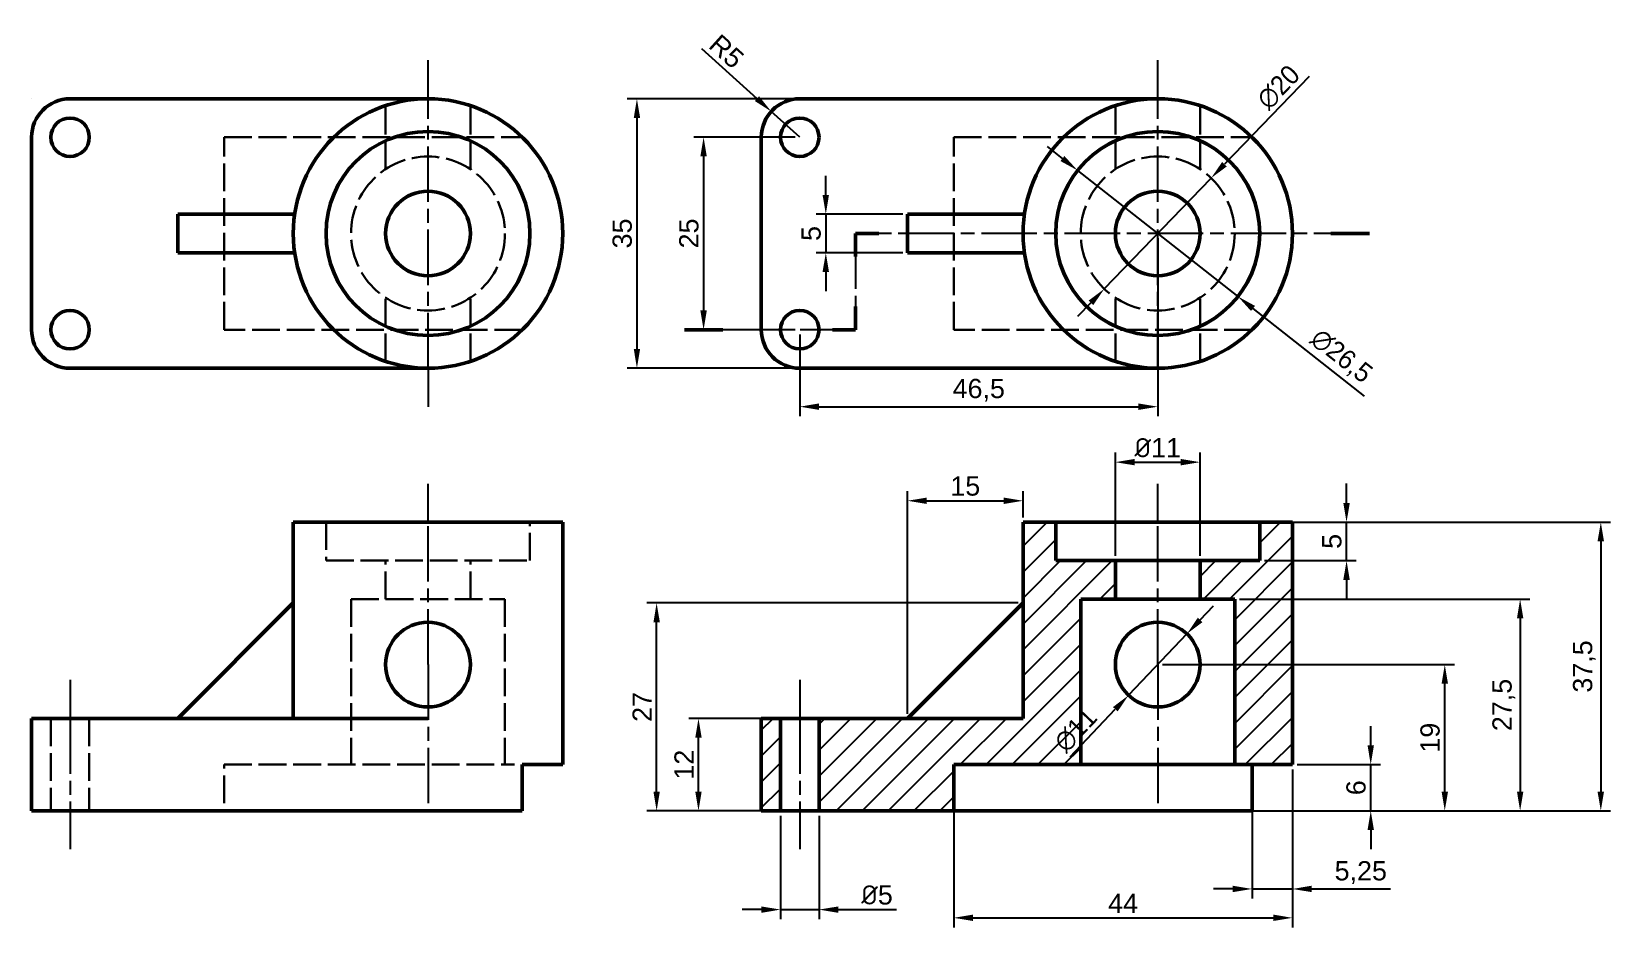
# Model space of a CAD drawing. Header units: millimetres. Extents: x 145 to 350, y 96 to 212.
import ezdxf

# ---------------------------------------------------------------- set-up
doc = ezdxf.new("R2010")
doc.units = ezdxf.units.MM
doc.header["$LTSCALE"] = 0.3
doc.linetypes.add('ACAD_ISO02W100', pattern=[15, 12, -3])
doc.linetypes.add('ACAD_ISO08W100', pattern=[36, 24, -3, 6, -3])
doc.layers.get('0').update_dxf_attribs({"lineweight": 50})
for name, color, linetype, lineweight, plot in [('central', 1, 'ACAD_ISO08W100', 25, False), ('hidden', 2, 'ACAD_ISO02W100', 30, False), ('section', 4, 'ACAD_ISO08W100', 25, False)]:
    doc.layers.add(name, color=color, linetype=linetype, lineweight=lineweight, plot=plot)
doc.styles.get("Standard").update_dxf_attribs({"font": 'arial.ttf'})
doc.dimstyles.new('ISO-25', dxfattribs={"dimtxt": 2.5, "dimasz": 2.5, "dimexe": 1.25, "dimexo": 0.625, "dimtad": 1, "dimtxsty": 'Standard', "dimcen": 2.5, "dimadec": 0, "dimazin": 0, "dimtfac": 1, "dimtmove": 0, "dimatfit": 3, "dimfxl": 1, "dimarcsym": 0})

# ---------------------------------------------------------------- blocks, each defined once
blk = doc.blocks.new('*D3')
at = {"layer": 'Defpoints', "color": 0, "lineweight": -2, "transparency": 16777216}
for p, q in [((240.66, 123.26), (230.19, 123.26)), ((231.44, 113.76), (231.44, 120.76)), ((240.66, 111.26), (230.19, 111.26))]:
    blk.add_line(p, q, dxfattribs=at)
at = {"layer": 'Defpoints', "color": 0, "transparency": 16777216}
for p in [(231.44, 123.26), (241.29, 123.26), (241.29, 111.26)]:
    blk.add_point(p, dxfattribs=at)
for points in [[(231.02, 120.76), (231.85, 120.76), (231.44, 123.26)], [(231.02, 113.76), (231.85, 113.76), (231.44, 111.26)]]:
    blk.add_solid(points, dxfattribs=at)
at = {"layer": 'Defpoints', "color": 0, "transparency": 16777216, "insert": (229.56, 117.26), "char_height": 2.5, "attachment_point": 5, "rotation": 90}
blk.add_mtext('12', dxfattribs=at)
blk = doc.blocks.new('*D4')
at = {"layer": 'Defpoints', "color": 0, "lineweight": -2, "transparency": 16777216}
for p, q in [((272.98, 138.26), (224.75, 138.26)), ((226, 113.76), (226, 135.76)), ((238.98, 111.26), (224.75, 111.26))]:
    blk.add_line(p, q, dxfattribs=at)
at = {"layer": 'Defpoints', "color": 0, "transparency": 16777216}
for p in [(226, 138.26), (273.6, 138.26), (239.6, 111.26)]:
    blk.add_point(p, dxfattribs=at)
for points in [[(225.59, 135.76), (226.42, 135.76), (226, 138.26)], [(225.59, 113.76), (226.42, 113.76), (226, 111.26)]]:
    blk.add_solid(points, dxfattribs=at)
at = {"layer": 'Defpoints', "color": 0, "transparency": 16777216, "insert": (224.12, 124.76), "char_height": 2.5, "attachment_point": 5, "rotation": 90}
blk.add_mtext('27', dxfattribs=at)
blk = doc.blocks.new('*D5')
at = {"layer": 'Defpoints', "color": 0, "lineweight": -2, "transparency": 16777216}
for p, q in [((278.72, 196), (276.76, 197.54)), ((280.69, 194.45), (301.52, 178.07)), ((317.95, 165.14), (303.48, 176.52))]:
    blk.add_line(p, q, dxfattribs=at)
at = {"layer": 'Defpoints', "color": 0, "transparency": 16777216}
for p in [(280.69, 194.45), (301.52, 178.07)]:
    blk.add_point(p, dxfattribs=at)
for points in [[(278.98, 196.32), (278.46, 195.67), (280.69, 194.45)], [(303.74, 176.85), (303.22, 176.19), (301.52, 178.07)]]:
    blk.add_solid(points, dxfattribs=at)
at = {"layer": 'Defpoints', "color": 0, "transparency": 16777216, "insert": (314.89, 170.24), "char_height": 2.5, "attachment_point": 5, "rotation": 321.8121}
blk.add_mtext('{\\fGulim|b0|i0|c136|p0;∅26,5}', dxfattribs=at)
blk = doc.blocks.new('*D6')
at = {"layer": 'Defpoints', "color": 0, "lineweight": -2, "transparency": 16777216}
for p, q in [((310.77, 206.67), (299.77, 195.26)), ((284.16, 179.06), (298.04, 193.46)), ((282.43, 177.26), (280.69, 175.46))]:
    blk.add_line(p, q, dxfattribs=at)
at = {"layer": 'Defpoints', "color": 0, "transparency": 16777216}
for p in [(298.04, 193.46), (284.16, 179.06)]:
    blk.add_point(p, dxfattribs=at)
for points in [[(299.47, 195.55), (300.07, 194.97), (298.04, 193.46)], [(282.13, 177.55), (282.73, 176.97), (284.16, 179.06)]]:
    blk.add_solid(points, dxfattribs=at)
at = {"layer": 'Defpoints', "color": 0, "transparency": 16777216, "insert": (306.79, 205.25), "char_height": 2.5, "attachment_point": 5, "rotation": 46.0699}
blk.add_mtext('{\\fGulim|b0|i0|c136|p0;∅20}', dxfattribs=at)
blk = doc.blocks.new('*D7')
at = {"layer": 'Defpoints', "color": 0, "lineweight": -2, "transparency": 16777216}
for p, q in [((296.61, 136.06), (298.33, 137.87)), ((294.89, 134.25), (287.31, 126.27)), ((279.73, 118.28), (285.59, 124.46))]:
    blk.add_line(p, q, dxfattribs=at)
at = {"layer": 'Defpoints', "color": 0, "transparency": 16777216}
for p in [(294.89, 134.25), (287.31, 126.27)]:
    blk.add_point(p, dxfattribs=at)
for points in [[(296.31, 136.35), (296.91, 135.77), (294.89, 134.25)], [(285.29, 124.74), (285.89, 124.17), (287.31, 126.27)]]:
    blk.add_solid(points, dxfattribs=at)
at = {"layer": 'Defpoints', "color": 0, "transparency": 16777216, "insert": (280.44, 121.76), "char_height": 2.5, "attachment_point": 5, "rotation": 46.4823}
blk.add_mtext('{\\fGulim|b0|i0|c129|p0;∅11}', dxfattribs=at)
blk = doc.blocks.new('*D8')
at = {"layer": 'Defpoints', "color": 0, "lineweight": -2, "transparency": 16777216}
for p, q in [((285.6, 144.38), (285.6, 157.8)), ((288.1, 156.55), (294.1, 156.55)), ((296.6, 144.38), (296.6, 157.8))]:
    blk.add_line(p, q, dxfattribs=at)
at = {"layer": 'Defpoints', "color": 0, "transparency": 16777216}
for p in [(296.6, 156.55), (285.6, 143.76), (296.6, 143.76)]:
    blk.add_point(p, dxfattribs=at)
for points in [[(288.1, 156.97), (288.1, 156.14), (285.6, 156.55)], [(294.1, 156.97), (294.1, 156.14), (296.6, 156.55)]]:
    blk.add_solid(points, dxfattribs=at)
at = {"layer": 'Defpoints', "color": 0, "transparency": 16777216, "insert": (291.1, 158.43), "char_height": 2.5, "attachment_point": 5}
blk.add_mtext('{\\fISOCPEUR|b0|i0|c0|p34;%%C}11', dxfattribs=at)
blk = doc.blocks.new('*D9')
at = {"layer": 'Defpoints', "color": 0, "lineweight": -2, "transparency": 16777216}
for p, q in [((242.1, 110.63), (242.1, 97.18)), ((247.1, 110.63), (247.1, 97.18)), ((239.6, 98.43), (237.1, 98.43)), ((242.1, 98.43), (247.1, 98.43)), ((249.6, 98.43), (257.15, 98.43))]:
    blk.add_line(p, q, dxfattribs=at)
at = {"layer": 'Defpoints', "color": 0, "transparency": 16777216}
for p in [(242.1, 111.26), (247.1, 111.26), (247.1, 98.43)]:
    blk.add_point(p, dxfattribs=at)
for points in [[(239.6, 98.84), (239.6, 98.01), (242.1, 98.43)], [(249.6, 98.84), (249.6, 98.01), (247.1, 98.43)]]:
    blk.add_solid(points, dxfattribs=at)
at = {"layer": 'Defpoints', "color": 0, "transparency": 16777216, "insert": (254.63, 100.32), "char_height": 2.5, "attachment_point": 5}
blk.add_mtext('{\\fISOCPEUR|b0|i0|c0|p34;%%C}5', dxfattribs=at)
blk = doc.blocks.new('*D10')
at = {"layer": 'Defpoints', "color": 0, "lineweight": -2, "transparency": 16777216}
for p, q in [((231.84, 210.28), (239.03, 203.78)), ((244.6, 198.76), (240.89, 202.11))]:
    blk.add_line(p, q, dxfattribs=at)
at = {"layer": 'Defpoints', "color": 0, "transparency": 16777216}
for p in [(240.89, 202.11), (244.6, 198.76)]:
    blk.add_point(p, dxfattribs=at)
blk.add_solid([(239.31, 204.09), (238.75, 203.47), (240.89, 202.11)], dxfattribs=at)
at = {"layer": 'Defpoints', "color": 0, "transparency": 16777216, "insert": (235.08, 209.91), "char_height": 2.5, "attachment_point": 5, "rotation": 317.9344}
blk.add_mtext('R5', dxfattribs=at)
blk = doc.blocks.new('*D11')
at = {"layer": 'Defpoints', "color": 0, "lineweight": -2, "transparency": 16777216}
for p, q in [((258.6, 123.88), (258.6, 152.79)), ((273.6, 149.38), (273.6, 152.79)), ((261.1, 151.54), (271.1, 151.54))]:
    blk.add_line(p, q, dxfattribs=at)
at = {"layer": 'Defpoints', "color": 0, "transparency": 16777216}
for p in [(273.6, 151.54), (273.6, 148.76), (258.6, 123.26)]:
    blk.add_point(p, dxfattribs=at)
for points in [[(261.1, 151.95), (261.1, 151.12), (258.6, 151.54)], [(271.1, 151.95), (271.1, 151.12), (273.6, 151.54)]]:
    blk.add_solid(points, dxfattribs=at)
at = {"layer": 'Defpoints', "color": 0, "transparency": 16777216, "insert": (266.1, 153.44), "char_height": 2.5, "attachment_point": 5}
blk.add_mtext('15', dxfattribs=at)
blk = doc.blocks.new('*D12')
at = {"layer": 'Defpoints', "color": 0, "lineweight": -2, "transparency": 16777216}
for p, q in [((315.63, 151.26), (315.63, 153.76)), ((304.98, 148.76), (316.88, 148.76)), ((315.63, 143.76), (315.63, 148.76)), ((304.98, 143.76), (316.88, 143.76)), ((315.63, 141.26), (315.63, 138.76))]:
    blk.add_line(p, q, dxfattribs=at)
at = {"layer": 'Defpoints', "color": 0, "transparency": 16777216}
for p in [(304.35, 148.76), (315.63, 148.76), (304.35, 143.76)]:
    blk.add_point(p, dxfattribs=at)
for points in [[(315.21, 151.26), (316.05, 151.26), (315.63, 148.76)], [(315.21, 141.26), (316.05, 141.26), (315.63, 143.76)]]:
    blk.add_solid(points, dxfattribs=at)
at = {"layer": 'Defpoints', "color": 0, "transparency": 16777216, "insert": (313.73, 146.26), "char_height": 2.5, "attachment_point": 5, "rotation": 90}
blk.add_mtext('5', dxfattribs=at)
blk = doc.blocks.new('*D13')
at = {"layer": 'Defpoints', "color": 0, "lineweight": -2, "transparency": 16777216}
for p, q in [((318.77, 119.76), (318.77, 122.26)), ((309.23, 117.26), (320.02, 117.26)), ((318.77, 111.26), (318.77, 117.26)), ((265.23, 111.26), (320.02, 111.26)), ((318.77, 108.76), (318.77, 106.26))]:
    blk.add_line(p, q, dxfattribs=at)
at = {"layer": 'Defpoints', "color": 0, "transparency": 16777216}
for p in [(308.6, 117.26), (318.77, 117.26), (264.6, 111.26)]:
    blk.add_point(p, dxfattribs=at)
for points in [[(318.36, 119.76), (319.19, 119.76), (318.77, 117.26)], [(318.36, 108.76), (319.19, 108.76), (318.77, 111.26)]]:
    blk.add_solid(points, dxfattribs=at)
at = {"layer": 'Defpoints', "color": 0, "transparency": 16777216, "insert": (316.87, 114.26), "char_height": 2.5, "attachment_point": 5, "rotation": 90}
blk.add_mtext('6', dxfattribs=at)
blk = doc.blocks.new('*D14')
at = {"layer": 'Defpoints', "color": 0, "lineweight": -2, "transparency": 16777216}
for p, q in [((264.6, 116.63), (264.6, 96.11)), ((308.6, 116.63), (308.6, 96.11)), ((267.1, 97.36), (306.1, 97.36))]:
    blk.add_line(p, q, dxfattribs=at)
at = {"layer": 'Defpoints', "color": 0, "transparency": 16777216}
for p in [(264.6, 117.26), (308.6, 117.26), (308.6, 97.36)]:
    blk.add_point(p, dxfattribs=at)
for points in [[(267.1, 97.78), (267.1, 96.95), (264.6, 97.36)], [(306.1, 97.78), (306.1, 96.95), (308.6, 97.36)]]:
    blk.add_solid(points, dxfattribs=at)
at = {"layer": 'Defpoints', "color": 0, "transparency": 16777216, "insert": (286.6, 99.24), "char_height": 2.5, "attachment_point": 5}
blk.add_mtext('44', dxfattribs=at)
blk = doc.blocks.new('*D15')
at = {"layer": 'Defpoints', "color": 0, "lineweight": -2, "transparency": 16777216}
for p, q in [((303.35, 116.63), (303.35, 99.86)), ((308.6, 116.63), (308.6, 99.86)), ((300.85, 101.11), (298.35, 101.11)), ((303.35, 101.11), (308.6, 101.11)), ((311.1, 101.11), (321.36, 101.11))]:
    blk.add_line(p, q, dxfattribs=at)
at = {"layer": 'Defpoints', "color": 0, "transparency": 16777216}
for p in [(303.35, 117.26), (308.6, 117.26), (308.6, 101.11)]:
    blk.add_point(p, dxfattribs=at)
for points in [[(300.85, 101.53), (300.85, 100.7), (303.35, 101.11)], [(311.1, 101.53), (311.1, 100.7), (308.6, 101.11)]]:
    blk.add_solid(points, dxfattribs=at)
at = {"layer": 'Defpoints', "color": 0, "transparency": 16777216, "insert": (317.48, 103.24), "char_height": 2.5, "attachment_point": 5}
blk.add_mtext('5,25', dxfattribs=at)
blk = doc.blocks.new('*D16')
at = {"layer": 'Defpoints', "color": 0, "lineweight": -2, "transparency": 16777216}
for p, q in [((291.73, 130.26), (329.64, 130.26)), ((328.39, 113.76), (328.39, 127.76)), ((309.23, 111.26), (329.64, 111.26))]:
    blk.add_line(p, q, dxfattribs=at)
at = {"layer": 'Defpoints', "color": 0, "transparency": 16777216}
for p in [(291.1, 130.26), (328.39, 130.26), (308.6, 111.26)]:
    blk.add_point(p, dxfattribs=at)
for points in [[(327.98, 127.76), (328.81, 127.76), (328.39, 130.26)], [(327.98, 113.76), (328.81, 113.76), (328.39, 111.26)]]:
    blk.add_solid(points, dxfattribs=at)
at = {"layer": 'Defpoints', "color": 0, "transparency": 16777216, "insert": (326.49, 120.76), "char_height": 2.5, "attachment_point": 5, "rotation": 90}
blk.add_mtext('19', dxfattribs=at)
blk = doc.blocks.new('*D17')
at = {"layer": 'Defpoints', "color": 0, "lineweight": -2, "transparency": 16777216}
for p, q in [((301.73, 138.76), (339.43, 138.76)), ((338.18, 136.26), (338.18, 113.76)), ((301.73, 111.26), (339.43, 111.26))]:
    blk.add_line(p, q, dxfattribs=at)
at = {"layer": 'Defpoints', "color": 0, "transparency": 16777216}
for p in [(301.1, 138.76), (301.1, 111.26), (338.18, 111.26)]:
    blk.add_point(p, dxfattribs=at)
for points in [[(337.77, 136.26), (338.6, 136.26), (338.18, 138.76)], [(337.77, 113.76), (338.6, 113.76), (338.18, 111.26)]]:
    blk.add_solid(points, dxfattribs=at)
at = {"layer": 'Defpoints', "color": 0, "transparency": 16777216, "insert": (336.06, 125.01), "char_height": 2.5, "attachment_point": 5, "rotation": 90}
blk.add_mtext('27,5', dxfattribs=at)
blk = doc.blocks.new('*D18')
at = {"layer": 'Defpoints', "color": 0, "lineweight": -2, "transparency": 16777216}
for p, q in [((309.23, 148.76), (349.91, 148.76)), ((348.66, 146.26), (348.66, 113.76)), ((309.23, 111.26), (349.91, 111.26))]:
    blk.add_line(p, q, dxfattribs=at)
at = {"layer": 'Defpoints', "color": 0, "transparency": 16777216}
for p in [(308.6, 148.76), (308.6, 111.26), (348.66, 111.26)]:
    blk.add_point(p, dxfattribs=at)
for points in [[(348.24, 146.26), (349.08, 146.26), (348.66, 148.76)], [(348.24, 113.76), (349.08, 113.76), (348.66, 111.26)]]:
    blk.add_solid(points, dxfattribs=at)
at = {"layer": 'Defpoints', "color": 0, "transparency": 16777216, "insert": (346.53, 130.01), "char_height": 2.5, "attachment_point": 5, "rotation": 90}
blk.add_mtext('37,5', dxfattribs=at)
blk = doc.blocks.new('*D19')
at = {"layer": 'Defpoints', "color": 0, "lineweight": -2, "transparency": 16777216}
for p, q in [((243.98, 203.76), (222.19, 203.76)), ((223.44, 201.26), (223.44, 171.26)), ((243.98, 168.76), (222.19, 168.76))]:
    blk.add_line(p, q, dxfattribs=at)
at = {"layer": 'Defpoints', "color": 0, "transparency": 16777216}
for p in [(244.6, 203.76), (223.44, 168.76), (244.6, 168.76)]:
    blk.add_point(p, dxfattribs=at)
for points in [[(223.03, 201.26), (223.86, 201.26), (223.44, 203.76)], [(223.03, 171.26), (223.86, 171.26), (223.44, 168.76)]]:
    blk.add_solid(points, dxfattribs=at)
at = {"layer": 'Defpoints', "color": 0, "transparency": 16777216, "insert": (221.54, 186.26), "char_height": 2.5, "attachment_point": 5, "rotation": 90}
blk.add_mtext('35', dxfattribs=at)
blk = doc.blocks.new('*D20')
at = {"layer": 'Defpoints', "color": 0, "lineweight": -2, "transparency": 16777216}
for p, q in [((243.98, 198.76), (230.85, 198.76)), ((232.1, 196.26), (232.1, 176.26)), ((243.98, 173.76), (230.85, 173.76))]:
    blk.add_line(p, q, dxfattribs=at)
at = {"layer": 'Defpoints', "color": 0, "transparency": 16777216}
for p in [(244.6, 198.76), (232.1, 173.76), (244.6, 173.76)]:
    blk.add_point(p, dxfattribs=at)
for points in [[(231.68, 196.26), (232.52, 196.26), (232.1, 198.76)], [(231.68, 176.26), (232.52, 176.26), (232.1, 173.76)]]:
    blk.add_solid(points, dxfattribs=at)
at = {"layer": 'Defpoints', "color": 0, "transparency": 16777216, "insert": (230.2, 186.26), "char_height": 2.5, "attachment_point": 5, "rotation": 90}
blk.add_mtext('25', dxfattribs=at)
blk = doc.blocks.new('*D21')
at = {"layer": 'Defpoints', "color": 0, "lineweight": -2, "transparency": 16777216}
for p, q in [((291.1, 185.63), (291.1, 162.51)), ((244.6, 173.13), (244.6, 162.51)), ((247.1, 163.76), (288.6, 163.76))]:
    blk.add_line(p, q, dxfattribs=at)
at = {"layer": 'Defpoints', "color": 0, "transparency": 16777216}
for p in [(291.1, 186.26), (244.6, 173.76), (291.1, 163.76)]:
    blk.add_point(p, dxfattribs=at)
for points in [[(247.1, 164.18), (247.1, 163.34), (244.6, 163.76)], [(288.6, 164.18), (288.6, 163.34), (291.1, 163.76)]]:
    blk.add_solid(points, dxfattribs=at)
at = {"layer": 'Defpoints', "color": 0, "transparency": 16777216, "insert": (267.85, 165.89), "char_height": 2.5, "attachment_point": 5}
blk.add_mtext('46,5', dxfattribs=at)
blk = doc.blocks.new('*D22')
at = {"layer": 'Defpoints', "color": 0, "lineweight": -2, "transparency": 16777216}
for p, q in [((247.98, 191.26), (247.98, 193.76)), ((257.98, 188.76), (246.73, 188.76)), ((247.98, 188.76), (247.98, 183.76)), ((257.98, 183.76), (246.73, 183.76)), ((247.98, 181.26), (247.98, 178.76))]:
    blk.add_line(p, q, dxfattribs=at)
at = {"layer": 'Defpoints', "color": 0, "transparency": 16777216}
for p in [(258.6, 188.76), (247.98, 183.76), (258.6, 183.76)]:
    blk.add_point(p, dxfattribs=at)
for points in [[(247.56, 191.26), (248.39, 191.26), (247.98, 188.76)], [(247.56, 181.26), (248.39, 181.26), (247.98, 183.76)]]:
    blk.add_solid(points, dxfattribs=at)
at = {"layer": 'Defpoints', "color": 0, "transparency": 16777216, "insert": (246.08, 186.26), "char_height": 2.5, "attachment_point": 5, "rotation": 90}
blk.add_mtext('5', dxfattribs=at)

msp = doc.modelspace()

# ---------------------------------------------------------------- hatches: boundary and pattern name
at = {"layer": 'section'}
h = msp.add_hatch(dxfattribs=at)
h.set_pattern_fill('ANSI31', color=256, scale=0.75)
h.paths.add_polyline_path([(264.601, 117.259), (281.101, 117.259), (281.101, 138.759), (285.601, 138.759), (285.601, 143.759), (277.851, 143.759), (277.851, 148.759), (273.601, 148.759), (273.601, 123.259), (247.101, 123.259), (247.101, 111.259), (264.601, 111.259)])
h.paths.add_polyline_path([(308.601, 130.259), (308.601, 148.759), (304.351, 148.759), (304.351, 143.759), (296.601, 143.759), (296.601, 138.759), (301.101, 138.759), (301.101, 117.259), (303.349, 117.259), (308.601, 117.259)])
h.paths.add_polyline_path([(242.101, 123.259), (239.601, 123.259), (239.601, 111.259), (242.101, 111.259)])

# ---------------------------------------------------------------- linework, layer by layer
for p, q in [((144.8, 203.759), (144.8, 203.759)), ((144.8, 203.759), (144.8, 203.759)), ((149.8, 203.759), (196.3, 203.759)), ((239.601, 203.759), (239.601, 203.759)), ((239.601, 203.759), (239.601, 203.759)), ((244.601, 203.759), (291.101, 203.759)), ((144.8, 173.759), (144.8, 198.759)), ((239.601, 173.759), (239.601, 198.759)), ((178.8, 188.759), (163.8, 188.759)), ((163.8, 188.759), (163.8, 183.759)), ((273.601, 188.759), (258.601, 188.759)), ((258.601, 188.759), (258.601, 183.759)), ((251.848, 186.259), (254.848, 186.259)), ((251.848, 186.259), (251.848, 183.259)), ((318.601, 186.259), (313.601, 186.259)), ((178.8, 183.759), (163.8, 183.759)), ((273.601, 183.759), (258.601, 183.759)), ((251.848, 173.759), (251.848, 176.759)), ((229.601, 173.759), (234.601, 173.759)), ((251.848, 173.759), (248.848, 173.759)), ((149.8, 168.759), (196.3, 168.759)), ((244.601, 168.759), (291.101, 168.759)), ((178.8, 148.759), (178.8, 123.259)), ((178.8, 148.759), (213.8, 148.759)), ((213.8, 148.759), (213.8, 117.259)), ((273.601, 148.759), (308.601, 148.759)), ((273.601, 148.759), (273.601, 123.259)), ((277.851, 148.759), (277.851, 143.759)), ((304.351, 143.759), (304.351, 148.759)), ((308.601, 148.759), (308.601, 117.259)), ((277.851, 143.759), (304.351, 143.759)), ((285.601, 138.759), (285.601, 143.759)), ((296.601, 138.759), (296.601, 143.759)), ((178.8, 138.259), (163.8, 123.259)), ((178.8, 123.259), (178.8, 138.259)), ((273.601, 138.259), (258.601, 123.259)), ((273.601, 123.259), (273.601, 138.259)), ((281.101, 138.759), (301.101, 138.759)), ((281.101, 138.759), (281.101, 117.259)), ((301.101, 138.759), (301.101, 117.259)), ((213.8, 117.259), (213.8, 130.259)), ((308.601, 117.259), (308.601, 130.259)), ((144.8, 111.259), (144.8, 123.259)), ((144.8, 111.259), (144.8, 123.259)), ((144.8, 123.259), (191.3, 123.259)), ((191.3, 123.259), (196.3, 123.259)), ((239.601, 111.259), (239.601, 123.259)), ((239.601, 111.259), (239.601, 123.259)), ((239.601, 123.259), (273.601, 123.259)), ((242.101, 123.259), (242.101, 111.259)), ((247.101, 123.259), (247.101, 111.259)), ((208.547, 117.259), (208.547, 111.259)), ((213.8, 117.259), (208.547, 117.259)), ((264.601, 111.259), (264.601, 117.259)), ((264.601, 117.259), (303.349, 117.259)), ((303.349, 117.259), (303.349, 111.259)), ((308.601, 117.259), (303.349, 117.259)), ((208.547, 111.259), (144.8, 111.259)), ((208.547, 111.259), (169.8, 111.259)), ((303.349, 111.259), (239.601, 111.259)), ((303.349, 111.259), (264.601, 111.259))]:
    msp.add_line(p, q)
for centre, radius in [((196.3, 186.259), 17.5), ((291.101, 186.259), 17.5), ((149.8, 198.759), 2.5), ((244.601, 198.759), 2.5), ((196.3, 186.259), 13.25), ((291.101, 186.259), 13.25), ((196.3, 186.259), 5.5), ((291.101, 186.259), 5.5), ((149.8, 173.759), 2.5), ((244.601, 173.759), 2.5), ((196.3, 130.259), 5.5), ((291.101, 130.259), 5.5)]:
    msp.add_circle(centre, radius)
for centre, start, end in [((149.8, 198.759), 90, 180), ((244.601, 198.759), 90, 180), ((149.8, 173.759), 180, 270), ((244.601, 173.759), 180, 270)]:
    msp.add_arc(centre, 5, start, end)
at = {"layer": 'central'}
for p, q in [((196.3, 203.759), (196.3, 208.759)), ((291.101, 203.759), (291.101, 208.759)), ((196.3, 168.759), (196.3, 203.759)), ((291.101, 168.759), (291.101, 203.759)), ((196.3, 168.759), (196.3, 163.759)), ((291.101, 168.759), (291.101, 163.759)), ((196.3, 148.759), (196.3, 153.759)), ((291.101, 148.759), (291.101, 153.759)), ((196.3, 130.259), (196.3, 148.759)), ((291.101, 130.259), (291.101, 148.759)), ((196.3, 130.259), (196.3, 117.259)), ((291.101, 130.259), (291.101, 117.259)), ((149.8, 128.259), (149.8, 123.259)), ((244.601, 128.259), (244.601, 123.259)), ((149.8, 123.259), (149.8, 111.259)), ((244.601, 123.259), (244.601, 111.259)), ((196.3, 117.259), (196.3, 112.259)), ((291.101, 117.259), (291.101, 112.259)), ((149.8, 111.259), (149.8, 106.259)), ((244.601, 111.259), (244.601, 106.259))]:
    msp.add_line(p, q, dxfattribs=at)
at = {"layer": 'hidden'}
for p, q in [((190.8, 194.61), (190.8, 202.872)), ((201.8, 194.61), (201.8, 202.872)), ((285.601, 194.61), (285.601, 202.872)), ((296.601, 194.61), (296.601, 202.872)), ((169.8, 198.759), (208.547, 198.759)), ((169.8, 173.759), (169.8, 198.759)), ((264.601, 173.759), (264.601, 198.759)), ((264.601, 198.759), (303.349, 198.759)), ((190.8, 169.645), (190.8, 177.907)), ((201.8, 169.645), (201.8, 177.907)), ((285.601, 169.645), (285.601, 177.907)), ((296.601, 169.645), (296.601, 177.907)), ((208.547, 173.759), (169.8, 173.759)), ((303.349, 173.759), (264.601, 173.759)), ((183.05, 148.759), (183.05, 143.759)), ((209.55, 143.759), (209.55, 148.759)), ((183.05, 143.759), (209.55, 143.759)), ((190.8, 138.759), (190.8, 143.759)), ((201.8, 138.759), (201.8, 143.759)), ((186.3, 138.759), (206.3, 138.759)), ((186.3, 138.759), (186.3, 117.259)), ((206.3, 138.759), (206.3, 117.259)), ((147.3, 123.259), (147.3, 111.259)), ((152.3, 123.259), (152.3, 111.259)), ((169.8, 112.259), (169.8, 117.259)), ((169.8, 117.259), (207.547, 117.259))]:
    msp.add_line(p, q, dxfattribs=at)
for centre in [(196.3, 186.259), (291.101, 186.259)]:
    msp.add_circle(centre, 10, dxfattribs=at)
at = {"layer": 'section'}
for p, q in [((318.601, 186.259), (251.848, 186.259)), ((251.848, 186.259), (251.848, 173.759)), ((239.601, 173.759), (229.601, 173.759)), ((251.848, 173.759), (239.601, 173.759))]:
    msp.add_line(p, q, dxfattribs=at)
for points in [[(316.101, 186.259, 0, 2, 0), (316.101, 183.259, 0, 0, 0), (316.101, 180.259, 0, 0, 0)], [(232.101, 173.759, 0, 2, 0), (232.101, 170.759, 0, 0, 0), (232.101, 167.759, 0, 0, 0)]]:
    msp.add_lwpolyline(points, format="xyseb", dxfattribs=at)

# ---------------------------------------------------------------- dimensions: what is measured, and where the dimension line sits
at = {"layer": 'Defpoints'}
dim = msp.add_radius_dim(center=(244.601, 198.759), mpoint=(240.889, 202.108), dimstyle='ISO-25', dxfattribs=at)
dim.commit()
dim.dimension.update_dxf_attribs({"geometry": '*D10', "text_midpoint": (233.805, 208.502), "dimtype": 164})
for p1, p2, picture, middle in [((284.164, 179.057), (298.039, 193.46), '*D6', (308.144, 203.95)), ((280.687, 194.45), (301.516, 178.067), '*D5', (313.579, 168.578))]:
    dim = msp.add_diameter_dim_2p(p1=p1, p2=p2, text='{\\fGulim|b0|i0|c136|p0;<>}', dimstyle='ISO-25', dxfattribs=at)
    dim.commit()
    dim.dimension.update_dxf_attribs({"geometry": picture, "text_midpoint": middle, "dimtype": 163})
for base, p1, p2, picture, middle in [((223.444, 168.759), (244.601, 203.759), (244.601, 168.759), '*D19', (221.542, 186.259)), ((232.101, 173.759), (244.601, 198.759), (244.601, 173.759), '*D20', (230.2, 186.259)), ((247.976, 183.759), (258.601, 188.759), (258.601, 183.759), '*D22', (246.079, 186.259)), ((315.63, 148.759), (304.351, 143.759), (304.351, 148.759), '*D12', (313.734, 146.259)), ((348.66, 111.259), (308.601, 148.759), (308.601, 111.259), '*D18', (346.533, 130.009)), ((226.003, 138.259), (239.601, 111.259), (273.601, 138.259), '*D4', (224.123, 124.759)), ((338.183, 111.259), (301.101, 138.759), (301.101, 111.259), '*D17', (336.055, 125.009)), ((328.392, 130.259), (308.601, 111.259), (291.101, 130.259), '*D16', (326.491, 120.759)), ((231.438, 123.259), (241.286, 111.259), (241.286, 123.259), '*D3', (229.558, 117.259)), ((318.773, 117.259), (264.601, 111.259), (308.601, 117.259), '*D13', (316.872, 114.259))]:
    dim = msp.add_linear_dim(base=base, p1=p1, p2=p2, angle=90, dimstyle='ISO-25', dxfattribs=at)
    dim.commit()
    dim.dimension.update_dxf_attribs({"geometry": picture, "text_midpoint": middle})
for base, p1, p2, picture, middle in [((291.101, 163.759), (244.601, 173.759), (291.101, 186.259), '*D21', (267.851, 165.886)), ((273.601, 151.537), (258.601, 123.259), (273.601, 148.759), '*D11', (266.101, 153.439)), ((308.601, 97.364), (264.601, 117.259), (308.601, 117.259), '*D14', (286.601, 99.239)), ((308.601, 101.114), (303.349, 117.259), (308.601, 117.259), '*D15', (317.483, 103.242))]:
    dim = msp.add_linear_dim(base=base, p1=p1, p2=p2, dimstyle='ISO-25', dxfattribs=at)
    dim.commit()
    dim.dimension.update_dxf_attribs({"geometry": picture, "text_midpoint": middle})
for base, p1, p2, picture, middle in [((296.601, 156.552), (285.601, 143.759), (296.601, 143.759), '*D8', (291.101, 158.433)), ((247.101, 98.426), (242.101, 111.259), (247.101, 111.259), '*D9', (254.628, 100.322))]:
    dim = msp.add_linear_dim(base=base, p1=p1, p2=p2, text='{\\fISOCPEUR|b0|i0|c0|p34;%%C}<>', dimstyle='ISO-25', dxfattribs=at)
    dim.commit()
    dim.dimension.update_dxf_attribs({"geometry": picture, "text_midpoint": middle})
dim = msp.add_diameter_dim_2p(p1=(294.889, 134.247), p2=(287.314, 126.27), text='{\\fGulim|b0|i0|c129|p0;<>}', dimstyle='ISO-25', dxfattribs=at)
dim.commit()
dim.dimension.update_dxf_attribs({"geometry": '*D7', "text_midpoint": (280.442, 121.756)})

doc.saveas('drawing.dxf')
